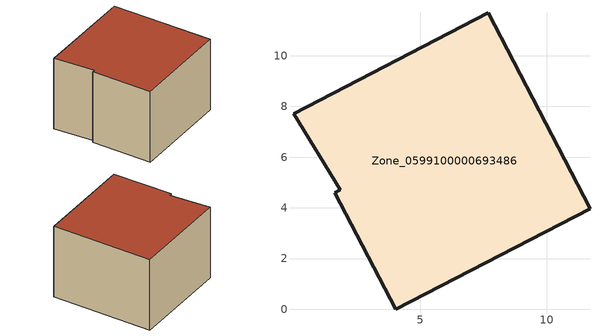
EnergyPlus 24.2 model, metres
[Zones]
Zone_0599100000693486
 floor ground (C_G): 1.63,4.59 1.85,4.71 0,7.72 7.69,11.7 11.7,3.97 4.03,0 z0
 wall outside (C_F): 4.03,0 11.7,3.97 7.69,11.7 0,7.72 1.85,4.71 1.63,4.59 4.03,0 z0:6.45
 roof outside (C_R): 1.85,4.71 1.63,4.59 4.03,0 11.7,3.97 7.69,11.7 0,7.72 z6.45
[BUILDING]
Pand.0599100000693486: North Axis=0; Terrain=City; Loads Convergence Tolerance Value=0.04; Temperature Convergence Tolerance Value=0.4; Solar Distribution=FullExterior; Maximum Number of Warmup Days=25; Minimum Number of Warmup Days=1
[Site:Location]
Rotterdam.The.Hague.AP_ZH_NLD Design_Conditions: Latitude=51.96; Longitude=4.45; Time Zone=1; Elevation=-4.5
[SITE:GROUNDTEMPERATURE:BUILDINGSURFACE]
18, 18, 18, 18, 18, 18, 18, 18, 18, 18, 18, 18
[MATERIAL] Thermal Absorptance=0.9; Solar Absorptance=0.7; Visible Absorptance=0.7
Name | Roughness | Thickness | Conductivity | Density | Specific Heat
G.D.1965 | MediumSmooth | 0.15 | 1 | 540 | 1210
F.D.1965 | Rough | 0.3 | 0.857143 | 1920 | 840
R.D.1965 | MediumRough | 0.2 | 0.08 | 1500 | 1000
[CONSTRUCTION]
C_G: G.D.1965
C_F: F.D.1965
C_R: R.D.1965
[ZONE]
Zone_0599100000693486: Type=1; Multiplier=1; Ceiling Height=Autocalculate; Volume=Autocalculate; Floor Area=autocalculate; Part of Total Floor Area=Yes
[ZONEINFILTRATION:DESIGNFLOWRATE]
Infil_Zone_0599100000693486: Zone or ZoneList or Space or SpaceList=Zone_0599100000693486; Schedule=AlwaysOn; Design Flow Rate Calculation Method=Flow/Area; Flow Rate per Floor Area=0.0042; Constant Term Coefficient=1; Temperature Term Coefficient=0; Velocity Term Coefficient=0; Velocity Squared Term Coefficient=0
[HVACTEMPLATE:ZONE:IDEALLOADSAIRSYSTEM]
Zone_0599100000693486: Maximum Heating Supply Air Temperature=50; Minimum Cooling Supply Air Temperature=13; Maximum Heating Supply Air Humidity Ratio=0.0156; Minimum Cooling Supply Air Humidity Ratio=0.0077; Heating Limit=NoLimit; Cooling Limit=NoLimit; Dehumidification Control Type=ConstantSensibleHeatRatio; Cooling Sensible Heat Ratio=0.7; Dehumidification Setpoint=60; Humidification Control Type=None; Humidification Setpoint=30; Outdoor Air Method=None; Outdoor Air Flow Rate per Person=0.00944; Outdoor Air Flow Rate per Zone Floor Area=0; Outdoor Air Flow Rate per Zone=0; Demand Controlled Ventilation Type=None; Outdoor Air Economizer Type=NoEconomizer; Heat Recovery Type=None; Sensible Heat Recovery Effectiveness=0.7; Latent Heat Recovery Effectiveness=0.65
[ZONECONTROL:THERMOSTAT]
ThermostatControl_Zone_0599100000693486: Zone or ZoneList=Zone_0599100000693486; Control Type Schedule=DualSetpointControlType; Control 1=Thermostat_Zone_0599100000693486; Temperature Difference Between Cutout And Setpoint=0
[THERMOSTATSETPOINT:DUALSETPOINT]
Thermostat_Zone_0599100000693486: Heating Setpoint Temperature Schedule=HeatingSetpoint_Zone_0599100000693486; Cooling Setpoint Temperature Schedule=CoolingSetpoint_Zone_0599100000693486
[SCHEDULE:COMPACT]
HeatingSetpoint_Zone_0599100000693486: Through: 12/31, For: AllDays, Until: 24:00, 21
CoolingSetpoint_Zone_0599100000693486: Through: 12/31, For: AllDays, Until: 24:00, 24
DualSetpointControlType: Through: 12/31, For: AllDays, Until: 24:00, 4
AlwaysOn: Through: 12/31, For: AllDays, Until: 24:00, 1
